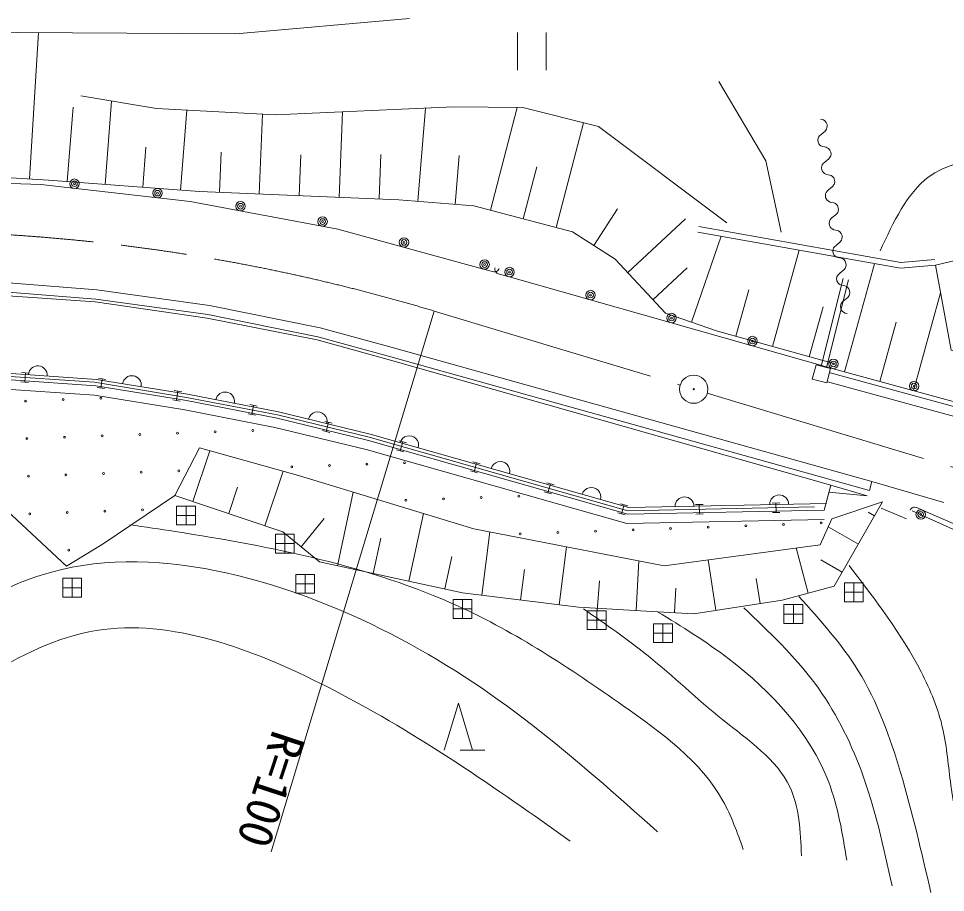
# Model space of a CAD drawing. Units: millimetres, scale not verified. Extents: x 40000 to 680000, y 20000 to 380000.
# Drawn here: x 341185 to 390426, y 264191 to 310623 of the extents above; entities that cross this region are included whole.
import ezdxf
from ezdxf.enums import TextEntityAlignment as Align

# ---------------------------------------------------------------- set-up
doc = ezdxf.new("R2010")
doc.units = ezdxf.units.MM
doc.header["$LTSCALE"] = 1000
doc.linetypes.add('CHAIN', pattern=[18.5, 12, -1.5, 3.5, -1.5])
for name, color, linetype, lineweight in [('M-BGD', 7, 'Continuous', 13), ('M-BMK', 2, 'CHAIN', 13), ('M-BMK-ROW', 30, 'Continuous', 13), ('M-BMK-SRVR', 3, 'Continuous', 13), ('M-STR-HTXT', 7, 'Continuous', 13)]:
    doc.layers.add(name, color=color, linetype=linetype, lineweight=lineweight)
doc.styles.add('ＭＳ ゴシック', font='')
doc.styles.get('ＭＳ ゴシック').set_extended_font_data('MS Gothic')

msp = doc.modelspace()

# ---------------------------------------------------------------- linework, layer by layer
at = {"layer": 'M-BGD'}
for p, q in [((341773, 302101), (342242, 309879)), ((367692, 309879), (367692, 307879)), ((369212, 307879), (369212, 309879)), ((343776, 301964), (344079, 305914)), ((345781, 301810), (346121, 306239)), ((362391, 300911), (362800, 305868)), ((366253, 300437), (367677, 305892)), ((349791, 301502), (350118, 305755)), ((353974, 301296), (354147, 305542)), ((358214, 301123), (358399, 305668)), ((369748, 299524), (371199, 305083)), ((347786, 301656), (347949, 303781)), ((351854, 301382), (351941, 303518)), ((356094, 301209), (356183, 303390)), ((360335, 301037), (360431, 303401)), ((364383, 300747), (364597, 303338)), ((368000, 299980), (368724, 302751)), ((371750, 298569), (373007, 300521)), ((373547, 297124), (376617, 299975)), ((376932, 294490), (378507, 299058)), ((381236, 293199), (382662, 298314)), ((385064, 291854), (386665, 297598)), ((365880, 297312), (366363, 297180)), ((367204, 296915), (366723, 297049)), ((374883, 295685), (376698, 297371)), ((384406, 292028), (367204, 296915)), ((384992, 296811), (383824, 292160)), ((385283, 296738), (384115, 292087)), ((379287, 293742), (379974, 296207)), ((388728, 290848), (390166, 296050)), ((383186, 292655), (383925, 295305)), ((386935, 291337), (387809, 294499)), ((341349, 291812), (341748, 291785)), ((341515, 291299), (341548, 291798)), ((345436, 291518), (345831, 291453)), ((341714, 291286), (341315, 291313)), ((345750, 290960), (345355, 291025)), ((345552, 290992), (345634, 291486)), ((349456, 290854), (349851, 290788)), ((349572, 290328), (349654, 290821)), ((349770, 290295), (349375, 290360)), ((353468, 290109), (353861, 290034)), ((353572, 289581), (353665, 290072)), ((353768, 289543), (353375, 289618)), ((357456, 289216), (357845, 289121)), ((357531, 288683), (357650, 289169)), ((357726, 288636), (357337, 288731)), ((361408, 288187), (361792, 288078)), ((361463, 287652), (361600, 288133)), ((350445, 284964), (351353, 287660)), ((361656, 287597), (361271, 287707)), ((365575, 286482), (365190, 286592)), ((365327, 287073), (365712, 286963)), ((365382, 286537), (365519, 287018)), ((354264, 283678), (355238, 286571)), ((352354, 284321), (352825, 285718)), ((369246, 285958), (369631, 285848)), ((369302, 285422), (369438, 285903)), ((384340, 285827), (386269, 285263)), ((386386, 285552), (386520, 286033)), ((386520, 286033), (390333, 284916)), ((358127, 281546), (358970, 285459)), ((369494, 285367), (369109, 285477)), ((386269, 285263), (384237, 285454)), ((373165, 284843), (373550, 284734)), ((373221, 284307), (373358, 284788)), ((377148, 284796), (377548, 284804)), ((377358, 284300), (377348, 284800)), ((381221, 284878), (381621, 284886)), ((381431, 284382), (381421, 284882)), ((387080, 284945), (384387, 284039)), ((389210, 284500), (388935, 284620)), ((361927, 280727), (362703, 284327)), ((373413, 284253), (373028, 284362)), ((377558, 284304), (377158, 284296)), ((381631, 284386), (381232, 284378)), ((386652, 284198), (386320, 284388)), ((387007, 284602), (388363, 284036)), ((388649, 284465), (393879, 282112)), ((395744, 281652), (389210, 284500)), ((356198, 282553), (357428, 284053)), ((365804, 279984), (366223, 283353)), ((385798, 282703), (384199, 283617)), ((360027, 281136), (360432, 283015)), ((369911, 279473), (370295, 282561)), ((383136, 280093), (382494, 282497)), ((363827, 280317), (364199, 282039)), ((373997, 279173), (374146, 281813)), ((378231, 279181), (377817, 281868)), ((384943, 281209), (383798, 281863)), ((367857, 279729), (368058, 281343)), ((371932, 279159), (372040, 280747)), ((380581, 279543), (380378, 280864)), ((376036, 279057), (376109, 280353)), ((364652, 271748), (365952, 271748))]:
    msp.add_line(p, q, dxfattribs=at)
for points in [[(329167, 307036), (338242, 309906), (352720, 309810), (361950, 310623)], [(381692, 299265), (380891, 303070), (378387, 307277)], [(344494, 306510), (348512, 305841), (354825, 305506), (364294, 305936), (367976, 305888), (371994, 304884), (378820, 299767)], [(383995, 303800), (383903, 303818), (383806, 303865), (383739, 303915), (383702, 303970), (383660, 304055), (383644, 304173), (383662, 304265), (383683, 304328), (383734, 304395), (383815, 304466), (384030, 304645), (384107, 304746), (384128, 304809), (384146, 304901), (384134, 304990), (384088, 305104), (384017, 305184), (383950, 305235), (383887, 305256), (383795, 305274)], [(384196, 302327), (384103, 302344), (384007, 302391), (383940, 302442), (383902, 302497), (383861, 302581), (383845, 302699), (383862, 302792), (383884, 302854), (383935, 302921), (384015, 302992), (384231, 303172), (384307, 303272), (384329, 303335), (384346, 303428), (384334, 303516), (384289, 303630), (384218, 303710), (384151, 303761), (384088, 303783), (383995, 303800)], [(350794, 301425), (342773, 302041), (336770, 302403)], [(326377, 301842), (334342, 302073), (342362, 301802), (350305, 300895), (358151, 299431), (365880, 297312)], [(384396, 300853), (384303, 300870), (384207, 300917), (384140, 300968), (384103, 301023), (384061, 301108), (384045, 301225), (384062, 301318), (384084, 301381), (384135, 301448), (384215, 301519), (384431, 301698), (384507, 301799), (384529, 301862), (384546, 301954), (384534, 302042), (384489, 302156), (384418, 302237), (384351, 302288), (384288, 302309), (384196, 302327)], [(350794, 301425), (361395, 300994), (365379, 300665), (370622, 299296), (372879, 297843), (375551, 294966), (378312, 294014), (384505, 292288)], [(384596, 299379), (384504, 299397), (384407, 299444), (384340, 299495), (384303, 299549), (384261, 299634), (384245, 299752), (384263, 299844), (384284, 299907), (384335, 299974), (384416, 300045), (384631, 300224), (384708, 300325), (384729, 300388), (384747, 300480), (384735, 300569), (384689, 300683), (384618, 300763), (384551, 300814), (384488, 300835), (384396, 300853)], [(377326, 299574), (388048, 297655), (389864, 297822)], [(377273, 299278), (388035, 297352), (389892, 297523)], [(384796, 297906), (384704, 297923), (384608, 297970), (384541, 298021), (384503, 298076), (384462, 298160), (384446, 298278), (384463, 298371), (384485, 298434), (384535, 298500), (384616, 298571), (384832, 298751), (384908, 298851), (384929, 298914), (384947, 299007), (384935, 299095), (384889, 299209), (384818, 299289), (384751, 299340), (384689, 299362), (384596, 299379)], [(389892, 297523), (393776, 298444), (405035, 296653), (411689, 295032), (413821, 293497)], [(384997, 296432), (384904, 296449), (384808, 296496), (384741, 296547), (384703, 296602), (384662, 296687), (384646, 296804), (384663, 296897), (384685, 296960), (384736, 297027), (384816, 297098), (385032, 297277), (385108, 297378), (385130, 297441), (385147, 297533), (385135, 297621), (385090, 297735), (385019, 297816), (384952, 297867), (384889, 297888), (384796, 297906)], [(389892, 297523), (390732, 293011), (409939, 288554)], [(366718, 297342), (366708, 297303), (366672, 297251), (366630, 297211), (366569, 297176), (366513, 297160), (366440, 297159), (366363, 297180)], [(366723, 297049), (366645, 297071), (366600, 297094), (366550, 297139), (366520, 297179), (366502, 297225), (366489, 297291), (366493, 297342), (366501, 297371)], [(386520, 286033), (361100, 293126), (357205, 294195), (351321, 295384), (345350, 296208), (339305, 296682), (333322, 296820), (329328, 296669)], [(386386, 285552), (360968, 292644), (357089, 293708), (351237, 294890), (345296, 295711), (339280, 296183), (333326, 296320), (329347, 296169)], [(329638, 295990), (333304, 296144), (339321, 295977), (345262, 295565), (351208, 294705), (357052, 293552), (360940, 292479), (384340, 285827), (383978, 284511)], [(385197, 294958), (385105, 294976), (385008, 295023), (384941, 295074), (384904, 295129), (384862, 295213), (384846, 295331), (384864, 295423), (384885, 295486), (384936, 295553), (385016, 295624), (385232, 295804), (385309, 295904), (385330, 295967), (385348, 296059), (385336, 296148), (385290, 296262), (385219, 296342), (385152, 296393), (385089, 296414), (384997, 296432)], [(314702, 294168), (326789, 292964), (332632, 291970), (340019, 291824), (345323, 291450), (350168, 290667), (354991, 289730), (359860, 288543), (373604, 284649), (384107, 284863)], [(383978, 284511), (373558, 284298), (359771, 288204), (354916, 289388), (350107, 290322), (345283, 291102), (340003, 291474), (332599, 291620), (326742, 292617), (314713, 293815)], [(383463, 284673), (373550, 284474), (359806, 288383), (354950, 289573), (350111, 290492), (345222, 291300), (339947, 291655), (332592, 291776), (326713, 292823), (315199, 293950)], [(383989, 284011), (373494, 283796), (359644, 287720), (354809, 288899), (350019, 289830), (345225, 290605), (339980, 290975), (332552, 291121), (326675, 292121), (314663, 293317)], [(384406, 292028), (398171, 288268), (402076, 287665), (405946, 286684)], [(455526, 279406), (451057, 278908), (445556, 278692), (439547, 278842), (433558, 279360), (428681, 280119), (425682, 280745), (416988, 282941), (412143, 284365), (402614, 287516), (398527, 287916), (384293, 291805)], [(416857, 282458), (411994, 283887), (402510, 287024), (398436, 287423), (384161, 291322)], [(384387, 284039), (383777, 282669), (375481, 281553), (365370, 283519), (356055, 286342), (350792, 287817), (349490, 285286), (345689, 282716), (343728, 281526), (339744, 285233), (330242, 288929), (328202, 288757)], [(387080, 284945), (384516, 280461), (381756, 279725), (377056, 279000), (374823, 279117), (370937, 279346), (364777, 280112), (357177, 281751), (355219, 283356), (349490, 285286)], [(388560, 284511), (388576, 284547), (388619, 284594), (388666, 284628), (388732, 284654), (388790, 284661), (388862, 284652), (388935, 284620)], [(363802, 271748), (364552, 274248), (365302, 271748)]]:
    msp.add_lwpolyline(points, dxfattribs=at)
msp.add_lwpolyline([(383350, 291465), (384121, 291261), (384323, 292023), (383553, 292228)], close=True, dxfattribs=at)
for centre, radius in [((344156, 301849), 250), ((344156, 301849), 150), ((344156, 301849), 50), ((348570, 301345), 250), ((348570, 301345), 150), ((348570, 301345), 50), ((352974, 300652), 250), ((352974, 300652), 150), ((352974, 300652), 50), ((357341, 299836), 250), ((357341, 299836), 150), ((357341, 299836), 50), ((361662, 298728), 250), ((361662, 298728), 150), ((361662, 298728), 50), ((365947, 297553), 250), ((365947, 297553), 150), ((365947, 297553), 50), ((367272, 297155), 250), ((367272, 297155), 150), ((367272, 297155), 50), ((371573, 295934), 250), ((371573, 295934), 150), ((371573, 295934), 50), ((375873, 294712), 250), ((375873, 294712), 150), ((375873, 294712), 50), ((380174, 293490), 250), ((380174, 293490), 150), ((380174, 293490), 50), ((384472, 292269), 250), ((384474, 292269), 250), ((384472, 292269), 150), ((384474, 292269), 150), ((384472, 292269), 50), ((384474, 292269), 50), ((388758, 291099), 250), ((388758, 291099), 150), ((388758, 291099), 50), ((341562, 290302), 50), ((343561, 290374), 50), ((345560, 290446), 50), ((347630, 288519), 50), ((349629, 288591), 50), ((351628, 288663), 50), ((353626, 288735), 50), ((341634, 288303), 50), ((343633, 288375), 50), ((345632, 288447), 50), ((349701, 286593), 50), ((355697, 286809), 50), ((357696, 286881), 50), ((359695, 286953), 50), ((361693, 287025), 50), ((341706, 286304), 50), ((343705, 286376), 50), ((345704, 286448), 50), ((347702, 286521), 50), ((363764, 285098), 50), ((365763, 285171), 50), ((367762, 285243), 50), ((361765, 285026), 50), ((341778, 284306), 50), ((343777, 284378), 50), ((345776, 284450), 50), ((347775, 284522), 50), ((389110, 284271), 250), ((389110, 284271), 150), ((389110, 284271), 50), ((377827, 283604), 50), ((379826, 283676), 50), ((381825, 283748), 50), ((383823, 283821), 50), ((367834, 283244), 50), ((369832, 283316), 50), ((371831, 283388), 50), ((373830, 283460), 50), ((375828, 283532), 50), ((343849, 282379), 50)]:
    msp.add_circle(centre, radius, dxfattribs=at)
for centre, start, end in [((342209, 291670), 355.9674, 175.9674), ((347206, 291146), 350.817, 170.817), ((352159, 290280), 348.9996, 168.9996), ((357074, 289222), 346.299, 166.299), ((361939, 287954), 344.1821, 164.1821), ((366777, 286583), 344.1821, 164.1821), ((371615, 285212), 344.1821, 164.1821), ((376565, 284709), 1.1703, 181.1703), ((381593, 284812), 1.1703, 181.1703)]:
    msp.add_arc(centre, 500, start, end, dxfattribs=at)
for points, knots in [([(386953, 298273), (387670, 299810), (388387, 301346), (389512, 302197), (391299, 303550), (394116, 303172), (396932, 302794)], [0, 0, 0, 0, 1, 1, 1, 2, 2, 2, 2]), ([(347092, 283732), (347893, 283613), (348695, 283494), (349498, 283370), (354638, 282572), (359877, 281533), (364545, 279401), (367617, 277999), (370441, 276124), (373309, 274110), (375357, 272672), (377428, 271163), (378601, 269066), (379050, 268263), (379368, 267372), (379685, 266482)], [0, 0, 0, 0, 1, 1, 1, 2, 2, 2, 3, 3, 3, 4, 4, 4, 5, 5, 5, 5]), ([(333961, 275561), (336571, 277959), (339283, 280066), (342388, 281055), (348132, 282883), (355219, 280885), (360990, 277913), (363698, 276518), (366117, 274910), (368431, 273118), (370732, 271337), (372930, 269375), (375128, 267413)], [0, 0, 0, 0, 1, 1, 1, 2, 2, 2, 3, 3, 3, 4, 4, 4, 4]), ([(385305, 281563), (386697, 279752), (388089, 277942), (389134, 275911), (389631, 274944), (390050, 273927), (390288, 272873), (390509, 271897), (390574, 270888), (390714, 269895), (390981, 267996), (391519, 266151), (392056, 264305)], [0, 0, 0, 0, 1, 1, 1, 2, 2, 2, 3, 3, 3, 4, 4, 4, 4]), ([(382631, 279922), (383771, 278660), (384912, 277399), (385791, 275972), (386810, 274320), (387480, 272448), (388040, 270563), (388669, 268449), (389160, 266320), (389651, 264191)], [0, 0, 0, 0, 1, 1, 1, 2, 2, 2, 3, 3, 3, 3]), ([(371206, 279254), (372374, 278444), (373542, 277634), (374632, 276755), (375974, 275674), (377198, 274490), (378601, 273366), (379951, 272283), (381467, 271256), (382156, 269811), (382666, 268740), (382722, 267439), (382778, 266138)], [0, 0, 0, 0, 1, 1, 1, 2, 2, 2, 3, 3, 3, 4, 4, 4, 4]), ([(379714, 279314), (381053, 278045), (382392, 276775), (383482, 275304), (384528, 273891), (385344, 272293), (385959, 270637), (386694, 268658), (387142, 266596), (387589, 264535)], [0, 0, 0, 0, 1, 1, 1, 2, 2, 2, 3, 3, 3, 3]), ([(375133, 279108), (376420, 278317), (377707, 277525), (378931, 276590), (381189, 274866), (383234, 272657), (384223, 270059), (384724, 268742), (384954, 267326), (385184, 265909)], [0, 0, 0, 0, 1, 1, 1, 2, 2, 2, 3, 3, 3, 3]), ([(334038, 271547), (337771, 274583), (341503, 277619), (345695, 278161), (349653, 278672), (354019, 276960), (357931, 274937), (362541, 272552), (366519, 269734), (370498, 266917)], [0, 0, 0, 0, 1, 1, 1, 2, 2, 2, 3, 3, 3, 3])]:
    msp.add_open_spline(points, degree=3, knots=knots, dxfattribs=at)
at = {"layer": 'M-BMK'}
for p, q in [((363259, 295083), (376332, 291147)), ((377769, 290715), (420182, 277945))]:
    msp.add_line(p, q, dxfattribs=at)
msp.add_arc((334428, 199330), 100000, 73.24344, 92.99365, dxfattribs=at)
at = {"layer": 'M-BMK-ROW'}
for p, q in [((350085, 284718), (350085, 283718)), ((349585, 284218), (350585, 284218)), ((355330, 283223), (355330, 282223)), ((354830, 282723), (355830, 282723)), ((344037, 280884), (344037, 279884)), ((356409, 281089), (356409, 280089)), ((343537, 280384), (344537, 280384)), ((355909, 280589), (356909, 280589)), ((385555, 280640), (385555, 279640)), ((364773, 279752), (364773, 278752)), ((385055, 280140), (386055, 280140)), ((364273, 279252), (365273, 279252)), ((382345, 279485), (382345, 278485)), ((371898, 279159), (371898, 278159)), ((381845, 278985), (382845, 278985)), ((371398, 278659), (372398, 278659)), ((375419, 278469), (375419, 277469)), ((374919, 277969), (375919, 277969))]:
    msp.add_line(p, q, dxfattribs=at)
for points in [[(349585, 283718), (349585, 284718), (350585, 284718), (350585, 283718)], [(354830, 282223), (354830, 283223), (355830, 283223), (355830, 282223)], [(343537, 279884), (343537, 280884), (344537, 280884), (344537, 279884)], [(355909, 280089), (355909, 281089), (356909, 281089), (356909, 280089)], [(385055, 279640), (385055, 280640), (386055, 280640), (386055, 279640)], [(364273, 278752), (364273, 279752), (365273, 279752), (365273, 278752)], [(381845, 278485), (381845, 279485), (382845, 279485), (382845, 278485)], [(371398, 278159), (371398, 279159), (372398, 279159), (372398, 278159)], [(374919, 277469), (374919, 278469), (375919, 278469), (375919, 277469)]]:
    msp.add_lwpolyline(points, close=True, dxfattribs=at)
at = {"layer": 'M-BMK-SRVR'}
for radius in [750, 30]:
    msp.add_circle((377051, 290931), radius, dxfattribs=at)
at = {"layer": 'M-STR-HTXT'}
msp.add_line((363259, 295083), (354610, 266357), dxfattribs=at)

# ---------------------------------------------------------------- texts
at = {"layer": 'M-STR-HTXT', "style": 'ＭＳ ゴシック'}
msp.add_text('R=100', height=1833, rotation=251.8, dxfattribs=at).set_placement((354187, 273075), align=Align.BOTTOM_LEFT)

doc.saveas('drawing.dxf')
